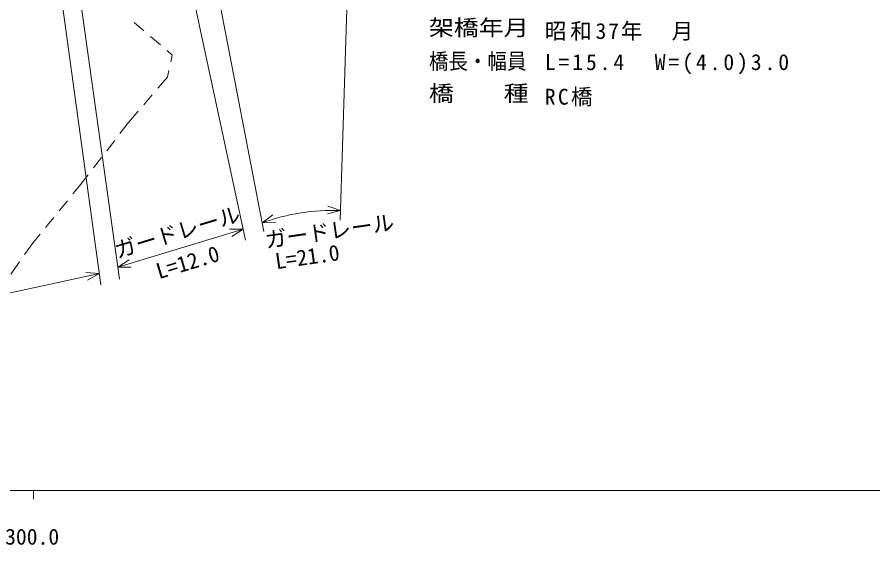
# Model space of a CAD drawing. Units: millimetres, scale not verified. Extents: x 40000 to 680000, y 20000 to 380000.
# Drawn here: x 366111 to 464789, y 198715 to 259641 of the extents above; entities that cross this region are included whole.
import ezdxf
from ezdxf.enums import TextEntityAlignment as Align

# ---------------------------------------------------------------- set-up
doc = ezdxf.new("R2010")
doc.units = ezdxf.units.MM
doc.header["$LTSCALE"] = 1000
for name, color, linetype, lineweight in [('M-BGD', 7, 'Continuous', 13), ('M-STR-HTXT', 7, 'Continuous', 13), ('M-TTL-BAND', 7, 'Continuous', 13)]:
    doc.layers.add(name, color=color, linetype=linetype, lineweight=lineweight)
doc.styles.add('ＭＳ ゴシック', font='')
doc.styles.get('ＭＳ ゴシック').set_extended_font_data('MS Gothic')

msp = doc.modelspace()

# ---------------------------------------------------------------- linework, layer by layer
at = {"layer": 'M-BGD'}
for p, q in [((379597, 259015), (380738, 258042)), ((381499, 257393), (382640, 256420)), ((383401, 255771), (384001, 255259)), ((384001, 255259), (383831, 254470)), ((383449, 252703), (382347, 251420)), ((383619, 253493), (383449, 252703)), ((381696, 250661), (380719, 249523)), ((380068, 248764), (378967, 247481)), ((378967, 247481), (377974, 246194)), ((377363, 245402), (376447, 244214)), ((375836, 243422), (374920, 242235)), ((374309, 241443), (373316, 240155)), ((373316, 240155), (372555, 239224)), ((371922, 238450), (370973, 237288)), ((370340, 236514), (369391, 235352)), ((368758, 234578), (367997, 233647)), ((367997, 233647), (366982, 232223)), ((366401, 231408), (365386, 229984))]:
    msp.add_line(p, q, dxfattribs=at)
at = {"layer": 'M-STR-HTXT'}
for p, q in [((405001, 289259), (403379, 236181)), ((384610, 286527), (394553, 234885)), ((381449, 285320), (392446, 233885)), ((368372, 282672), (375775, 228724)), ((370482, 282765), (377900, 229391)), ((403414, 237299), (401935, 237817)), ((403414, 237299), (401895, 236918)), ((394363, 235873), (395610, 236820)), ((394363, 235873), (395925, 235977)), ((377709, 230764), (392170, 235172)), ((392170, 235172), (390604, 235165)), ((392170, 235172), (390867, 234304)), ((377709, 230764), (379013, 231632)), ((322074, 218484), (375596, 230027)), ((375596, 230027), (374035, 230151)), ((375596, 230027), (374225, 229271)), ((377709, 230764), (379276, 230771))]:
    msp.add_line(p, q, dxfattribs=at)
msp.add_arc((402380, 214434), 22889, 87.41152, 110.50285, dxfattribs=at)
at = {"layer": 'M-TTL-BAND'}
for p, q in [((40000, 205000), (579000, 205000)), ((368000, 205000), (368000, 204000))]:
    msp.add_line(p, q, dxfattribs=at)

# ---------------------------------------------------------------- texts
at = {"layer": 'M-STR-HTXT', "style": 'ＭＳ ゴシック'}
for s, width, p in [('架橋年月', 1.15, (413596, 256957)), ('橋長・幅員', 0.9, (413596, 253082)), ('橋\u3000\u3000種', 1.15, (413596, 249374))]:
    msp.add_text(s, height=1833, dxfattribs=dict(at, width=width)).set_placement(p, align=Align.BOTTOM_LEFT)
for s, rotation, p in [('ガードレール', 16.832, (384577, 234827)), ('ガードレール', 8.13, (402130, 234940)), ('L=12.0', 16.832, (385783, 231343)), (' L=21.0', 8.13, (398954, 231886))]:
    msp.add_text(s, height=1833, rotation=rotation, dxfattribs=at).set_placement(p, align=Align.MIDDLE_CENTER)
at = {"layer": 'M-STR-HTXT', "char_height": 1833, "attachment_point": 7, "style": 'ＭＳ ゴシック'}
for s, insert in [('\\T1.17;昭和37年\u3000月', (426954, 256914)), ('\\T1.27;L=15.4\u3000W=(4.0)3.0', (426954, 253040)), ('\\T1.21;RC橋', (426954, 249332))]:
    msp.add_mtext(s, dxfattribs=dict(at, insert=insert))
at = {"layer": 'M-TTL-BAND', "style": 'ＭＳ ゴシック'}
msp.add_text('300.0', height=1833, dxfattribs=at).set_placement((367844, 198195), align=Align.BOTTOM_CENTER)

doc.saveas('drawing.dxf')
